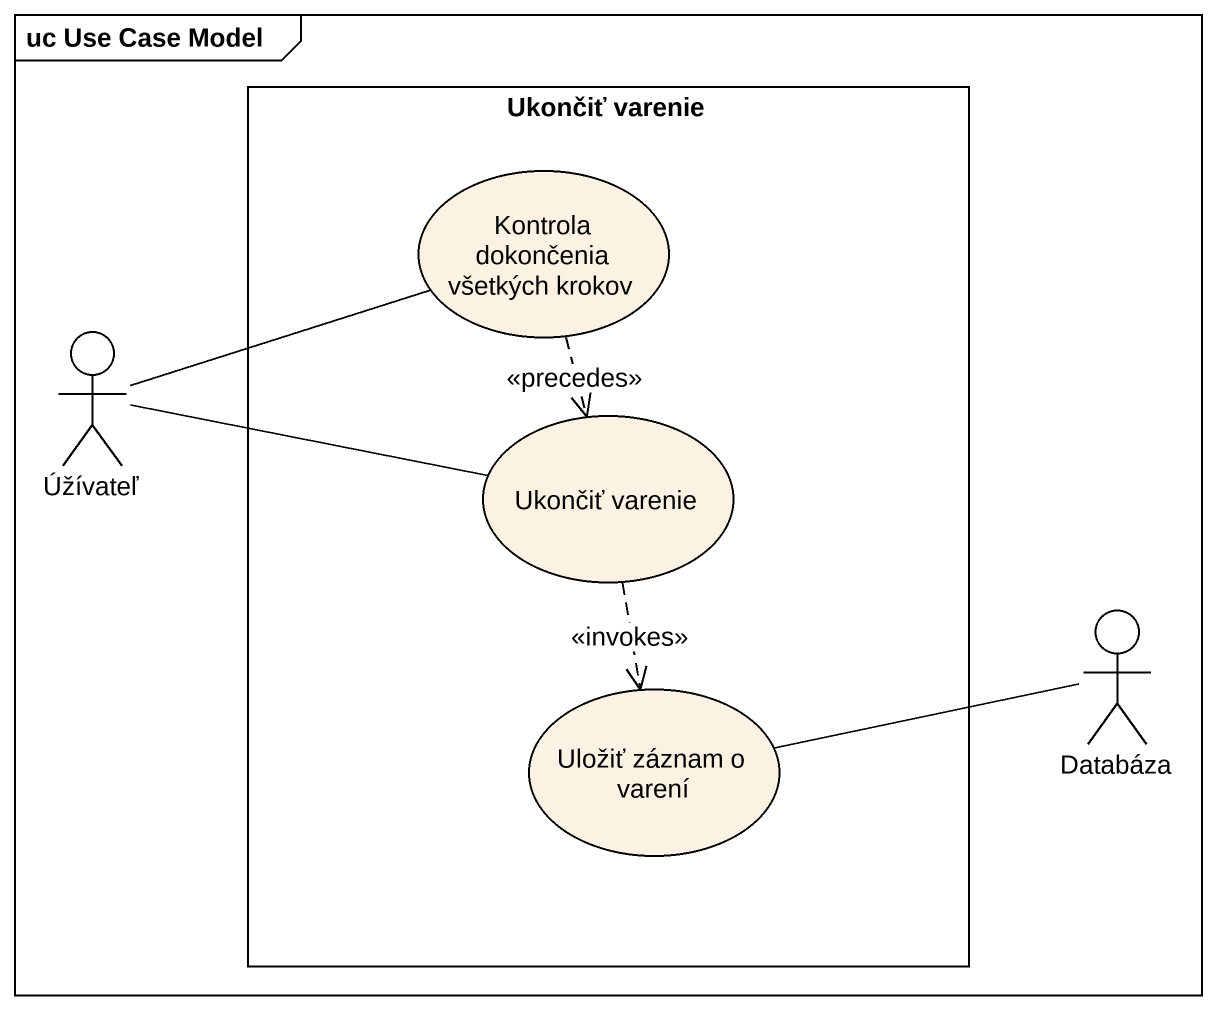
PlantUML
@startuml
mainframe uc Use Case Model
rectangle "Ukončiť varenie" as Ukončiť_varenie {
  usecase "Kontrola dokončenia všetkých krokov" as Kontrola_dokončenia
  usecase "Ukončiť varenie" as Ukončiť_varenie_2
  usecase "Uložiť záznam o varení" as Uložiť_záznam_o_varení
}
actor Úžívateľ
actor Databáza
Kontrola_dokončenia ..> Ukončiť_varenie_2 : <<precedes>>
Úžívateľ -right- Kontrola_dokončenia
Úžívateľ -right- Ukončiť_varenie_2
Ukončiť_varenie_2 ..> Uložiť_záznam_o_varení : <<invokes>>
Uložiť_záznam_o_varení -right- Databáza
@enduml
